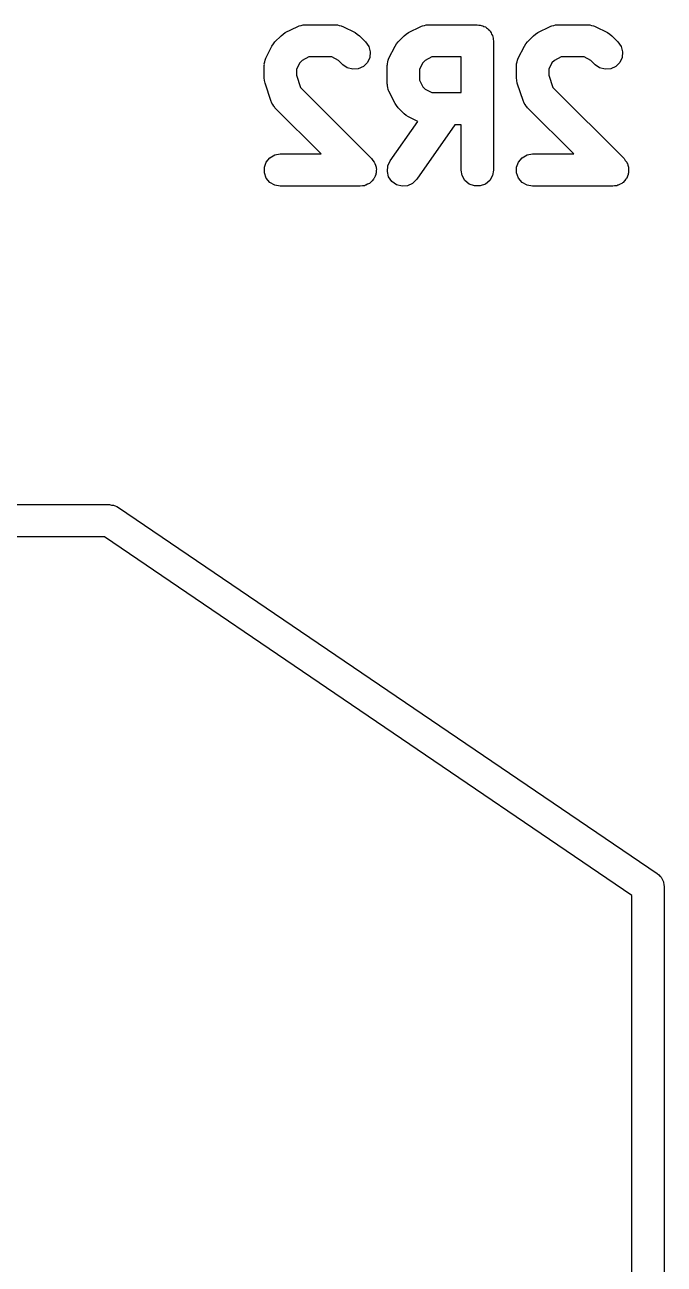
# Model space of a CAD drawing. Extents: x 100 to 214, y -112 to -50.
# Drawn here: x 117.31 to 120.28, y -105.65 to -99.9 of the extents above; entities that cross this region are included whole.
import ezdxf

# ---------------------------------------------------------------- set-up
doc = ezdxf.new("R2010")
doc.units = 0
doc.header["$MEASUREMENT"] = 0
doc.layers.add('BLACK', color=7, linetype='CONTINUOUS')

msp = doc.modelspace()

# ---------------------------------------------------------------- linework, layer by layer
at = {"layer": 'Black'}
for p, q in [((118.507, -99.9401), (118.516, -99.9329)), ((118.516, -99.9329), (118.574, -99.9043)), ((118.574, -99.9043), (118.578, -99.9031)), ((118.578, -99.9031), (118.581, -99.901)), ((118.581, -99.901), (118.59, -99.8994)), ((118.59, -99.8994), (118.599, -99.8969)), ((118.599, -99.8969), (118.603, -99.8972)), ((118.603, -99.8972), (118.607, -99.8964)), ((118.607, -99.8964), (118.75, -99.8964)), ((118.75, -99.8964), (118.754, -99.8972)), ((118.754, -99.8972), (118.759, -99.8969)), ((118.759, -99.8969), (118.767, -99.8994)), ((118.767, -99.8994), (118.776, -99.901)), ((118.776, -99.901), (118.779, -99.9031)), ((118.779, -99.9031), (118.784, -99.9043)), ((118.784, -99.9043), (118.841, -99.9329)), ((118.841, -99.9329), (118.85, -99.9401)), ((119.078, -99.9401), (119.088, -99.9329)), ((119.088, -99.9329), (119.145, -99.9043)), ((119.145, -99.9043), (119.149, -99.9031)), ((119.149, -99.9031), (119.153, -99.901)), ((119.153, -99.901), (119.162, -99.8994)), ((119.162, -99.8994), (119.17, -99.8969)), ((119.17, -99.8969), (119.174, -99.8972)), ((119.174, -99.8972), (119.179, -99.8964)), ((119.179, -99.8964), (119.407, -99.8964)), ((119.407, -99.8964), (119.414, -99.8976)), ((119.414, -99.8976), (119.42, -99.8976)), ((119.42, -99.8976), (119.426, -99.8998)), ((119.426, -99.8998), (119.433, -99.901)), ((119.433, -99.901), (119.438, -99.9042)), ((119.438, -99.9042), (119.445, -99.9065)), ((119.445, -99.9065), (119.45, -99.9107)), ((119.45, -99.9107), (119.455, -99.914)), ((119.455, -99.914), (119.46, -99.919)), ((119.46, -99.919), (119.465, -99.9232)), ((119.465, -99.9232), (119.468, -99.9289)), ((119.468, -99.9289), (119.472, -99.9339)), ((119.472, -99.9339), (119.474, -99.9401)), ((119.678, -99.9401), (119.688, -99.9329)), ((119.688, -99.9329), (119.745, -99.9043)), ((119.745, -99.9043), (119.749, -99.9031)), ((119.749, -99.9031), (119.753, -99.901)), ((119.753, -99.901), (119.762, -99.8994)), ((119.762, -99.8994), (119.77, -99.8969)), ((119.77, -99.8969), (119.774, -99.8972)), ((119.774, -99.8972), (119.779, -99.8964)), ((119.779, -99.8964), (119.921, -99.8964)), ((119.921, -99.8964), (119.926, -99.8972)), ((119.926, -99.8972), (119.93, -99.8969)), ((119.93, -99.8969), (119.938, -99.8994)), ((119.938, -99.8994), (119.947, -99.901)), ((119.947, -99.901), (119.951, -99.9031)), ((119.951, -99.9031), (119.955, -99.9043)), ((119.955, -99.9043), (120.012, -99.9329)), ((120.012, -99.9329), (120.022, -99.9401)), ((118.454, -99.995), (118.462, -99.9854)), ((118.462, -99.9854), (118.468, -99.9755)), ((118.468, -99.9755), (118.497, -99.947)), ((118.497, -99.947), (118.507, -99.9401)), ((118.85, -99.9401), (118.86, -99.947)), ((118.86, -99.947), (118.889, -99.9755)), ((118.889, -99.9755), (118.904, -99.9969)), ((119.026, -99.995), (119.033, -99.9854)), ((119.033, -99.9854), (119.04, -99.9755)), ((119.04, -99.9755), (119.068, -99.947)), ((119.068, -99.947), (119.078, -99.9401)), ((119.474, -99.9401), (119.478, -99.9458)), ((119.478, -99.9458), (119.479, -99.9522)), ((119.479, -99.9522), (119.481, -99.9584)), ((119.481, -99.9584), (119.481, -99.965)), ((119.481, -99.965), (119.482, -99.9714)), ((119.482, -99.9714), (119.482, -100.571)), ((119.626, -99.995), (119.633, -99.9854)), ((119.633, -99.9854), (119.64, -99.9755)), ((119.64, -99.9755), (119.668, -99.947)), ((119.668, -99.947), (119.678, -99.9401)), ((120.022, -99.9401), (120.032, -99.947)), ((120.032, -99.947), (120.06, -99.9755)), ((120.06, -99.9755), (120.075, -99.9969)), ((118.426, -100.052), (118.454, -99.995)), ((118.625, -100.046), (118.594, -100.062)), ((118.732, -100.046), (118.625, -100.046)), ((118.763, -100.062), (118.732, -100.046)), ((118.908, -100.048), (118.897, -100.072)), ((118.904, -99.9969), (118.91, -100.022)), ((118.91, -100.022), (118.908, -100.048)), ((118.997, -100.052), (119.026, -99.995)), ((119.196, -100.046), (119.166, -100.062)), ((119.332, -100.046), (119.196, -100.046)), ((119.332, -100.211), (119.332, -100.046)), ((119.597, -100.052), (119.626, -99.995)), ((119.796, -100.046), (119.766, -100.062)), ((119.904, -100.046), (119.796, -100.046)), ((119.934, -100.062), (119.904, -100.046)), ((120.08, -100.048), (120.069, -100.072)), ((120.075, -99.9969), (120.082, -100.022)), ((120.082, -100.022), (120.08, -100.048)), ((118.418, -100.077), (118.421, -100.069)), ((118.419, -100.081), (118.418, -100.077)), ((118.418, -100.086), (118.419, -100.081)), ((118.418, -100.143), (118.418, -100.086)), ((118.421, -100.069), (118.422, -100.06)), ((118.422, -100.06), (118.425, -100.056)), ((118.425, -100.056), (118.426, -100.052)), ((118.583, -100.073), (118.568, -100.103)), ((118.568, -100.103), (118.568, -100.131)), ((118.594, -100.062), (118.583, -100.073)), ((118.783, -100.082), (118.763, -100.062)), ((118.804, -100.097), (118.783, -100.082)), ((118.829, -100.103), (118.804, -100.097)), ((118.855, -100.101), (118.829, -100.103)), ((118.879, -100.09), (118.855, -100.101)), ((118.897, -100.072), (118.879, -100.09)), ((118.989, -100.086), (118.99, -100.081)), ((118.989, -100.171), (118.989, -100.086)), ((118.99, -100.077), (118.992, -100.069)), ((118.99, -100.081), (118.99, -100.077)), ((118.992, -100.069), (118.994, -100.06)), ((118.994, -100.06), (118.996, -100.056)), ((118.996, -100.056), (118.997, -100.052)), ((119.154, -100.073), (119.139, -100.103)), ((119.139, -100.103), (119.139, -100.154)), ((119.166, -100.062), (119.154, -100.073)), ((119.589, -100.086), (119.59, -100.081)), ((119.589, -100.143), (119.589, -100.086)), ((119.59, -100.077), (119.592, -100.069)), ((119.59, -100.081), (119.59, -100.077)), ((119.592, -100.069), (119.594, -100.06)), ((119.594, -100.06), (119.596, -100.056)), ((119.596, -100.056), (119.597, -100.052)), ((119.754, -100.073), (119.739, -100.103)), ((119.739, -100.103), (119.739, -100.131)), ((119.766, -100.062), (119.754, -100.073)), ((119.954, -100.082), (119.934, -100.062)), ((119.975, -100.097), (119.954, -100.082)), ((120.001, -100.103), (119.975, -100.097)), ((120.027, -100.101), (120.001, -100.103)), ((120.05, -100.09), (120.027, -100.101)), ((120.069, -100.072), (120.05, -100.09)), ((118.42, -100.155), (118.418, -100.143)), ((118.422, -100.167), (118.42, -100.155)), ((118.568, -100.131), (118.587, -100.188)), ((119.139, -100.154), (119.154, -100.184)), ((119.591, -100.155), (119.589, -100.143)), ((119.593, -100.167), (119.591, -100.155)), ((119.739, -100.131), (119.758, -100.188)), ((118.45, -100.252), (118.422, -100.167)), ((118.587, -100.188), (118.917, -100.518)), ((118.99, -100.176), (118.989, -100.171)), ((118.99, -100.18), (118.99, -100.176)), ((118.992, -100.188), (118.99, -100.18)), ((118.994, -100.197), (118.992, -100.188)), ((118.996, -100.201), (118.994, -100.197)), ((118.997, -100.205), (118.996, -100.201)), ((119.026, -100.262), (118.997, -100.205)), ((119.154, -100.184), (119.166, -100.196)), ((119.166, -100.196), (119.196, -100.211)), ((119.196, -100.211), (119.332, -100.211)), ((119.622, -100.252), (119.593, -100.167)), ((119.758, -100.188), (120.089, -100.518)), ((118.452, -100.256), (118.45, -100.252)), ((118.453, -100.26), (118.452, -100.256)), ((118.458, -100.267), (118.453, -100.26)), ((118.463, -100.275), (118.458, -100.267)), ((118.466, -100.278), (118.463, -100.275)), ((118.468, -100.282), (118.466, -100.278)), ((119.033, -100.272), (119.026, -100.262)), ((119.04, -100.282), (119.033, -100.272)), ((119.624, -100.256), (119.622, -100.252)), ((119.625, -100.26), (119.624, -100.256)), ((119.63, -100.267), (119.625, -100.26)), ((119.634, -100.275), (119.63, -100.267)), ((119.637, -100.278), (119.634, -100.275)), ((119.64, -100.282), (119.637, -100.278)), ((118.683, -100.496), (118.468, -100.282)), ((119.068, -100.31), (119.04, -100.282)), ((119.078, -100.317), (119.068, -100.31)), ((119.088, -100.324), (119.078, -100.317)), ((119.131, -100.346), (119.088, -100.324)), ((119.855, -100.496), (119.64, -100.282)), ((119.003, -100.528), (119.131, -100.346)), ((119.303, -100.361), (119.126, -100.614)), ((119.332, -100.361), (119.303, -100.361)), ((119.332, -100.571), (119.332, -100.361)), ((118.445, -100.514), (118.467, -100.501)), ((118.467, -100.501), (118.493, -100.496)), ((118.493, -100.496), (118.683, -100.496)), ((119.616, -100.514), (119.639, -100.501)), ((119.639, -100.501), (119.664, -100.496)), ((119.664, -100.496), (119.855, -100.496)), ((118.419, -100.558), (118.428, -100.534)), ((118.419, -100.584), (118.419, -100.558)), ((118.428, -100.534), (118.445, -100.514)), ((118.917, -100.518), (118.923, -100.526)), ((118.923, -100.526), (118.929, -100.534)), ((118.929, -100.534), (118.93, -100.537)), ((118.93, -100.537), (118.932, -100.54)), ((118.932, -100.54), (118.935, -100.549)), ((118.935, -100.549), (118.938, -100.558)), ((118.938, -100.558), (118.938, -100.562)), ((118.938, -100.562), (118.939, -100.565)), ((118.939, -100.565), (118.938, -100.575)), ((118.99, -100.578), (118.992, -100.552)), ((118.992, -100.552), (119.003, -100.528)), ((119.59, -100.558), (119.599, -100.534)), ((119.59, -100.584), (119.59, -100.558)), ((119.599, -100.534), (119.616, -100.514)), ((120.089, -100.518), (120.094, -100.526)), ((120.094, -100.526), (120.101, -100.534)), ((120.101, -100.534), (120.102, -100.537)), ((120.102, -100.537), (120.104, -100.54)), ((120.104, -100.54), (120.106, -100.549)), ((120.106, -100.549), (120.11, -100.558)), ((120.11, -100.558), (120.11, -100.562)), ((120.11, -100.562), (120.11, -100.565)), ((120.11, -100.565), (120.11, -100.575)), ((118.428, -100.609), (118.419, -100.584)), ((118.445, -100.629), (118.428, -100.609)), ((118.919, -100.621), (118.912, -100.629)), ((118.926, -100.614), (118.919, -100.621)), ((118.927, -100.611), (118.926, -100.614)), ((118.929, -100.609), (118.927, -100.611)), ((118.933, -100.6), (118.929, -100.609)), ((118.937, -100.591), (118.933, -100.6)), ((118.938, -100.584), (118.937, -100.588)), ((118.937, -100.588), (118.937, -100.591)), ((118.938, -100.575), (118.938, -100.584)), ((118.996, -100.603), (118.99, -100.578)), ((119.011, -100.624), (118.996, -100.603)), ((119.033, -100.639), (119.011, -100.624)), ((119.126, -100.614), (119.107, -100.633)), ((119.337, -100.597), (119.332, -100.571)), ((119.35, -100.62), (119.337, -100.597)), ((119.37, -100.636), (119.35, -100.62)), ((119.465, -100.62), (119.445, -100.636)), ((119.478, -100.597), (119.465, -100.62)), ((119.482, -100.571), (119.478, -100.597)), ((119.599, -100.609), (119.59, -100.584)), ((119.616, -100.629), (119.599, -100.609)), ((120.09, -100.621), (120.084, -100.629)), ((120.097, -100.614), (120.09, -100.621)), ((120.099, -100.611), (120.097, -100.614)), ((120.101, -100.609), (120.099, -100.611)), ((120.104, -100.6), (120.101, -100.609)), ((120.108, -100.591), (120.104, -100.6)), ((120.11, -100.584), (120.108, -100.588)), ((120.108, -100.588), (120.108, -100.591)), ((120.11, -100.575), (120.11, -100.584)), ((118.467, -100.642), (118.445, -100.629)), ((118.493, -100.646), (118.467, -100.642)), ((118.864, -100.646), (118.493, -100.646)), ((118.874, -100.645), (118.864, -100.646)), ((118.884, -100.644), (118.874, -100.645)), ((118.887, -100.642), (118.884, -100.644)), ((118.89, -100.642), (118.887, -100.642)), ((118.898, -100.637), (118.89, -100.642)), ((118.907, -100.633), (118.898, -100.637)), ((118.91, -100.631), (118.907, -100.633)), ((118.912, -100.629), (118.91, -100.631)), ((119.058, -100.646), (119.033, -100.639)), ((119.084, -100.644), (119.058, -100.646)), ((119.107, -100.633), (119.084, -100.644)), ((119.394, -100.645), (119.37, -100.636)), ((119.42, -100.645), (119.394, -100.645)), ((119.445, -100.636), (119.42, -100.645)), ((119.639, -100.642), (119.616, -100.629)), ((119.664, -100.646), (119.639, -100.642)), ((120.036, -100.646), (119.664, -100.646)), ((120.045, -100.645), (120.036, -100.646)), ((120.055, -100.644), (120.045, -100.645)), ((120.058, -100.642), (120.055, -100.644)), ((120.061, -100.642), (120.058, -100.642)), ((120.07, -100.637), (120.061, -100.642)), ((120.079, -100.633), (120.07, -100.637)), ((120.081, -100.631), (120.079, -100.633)), ((120.084, -100.629), (120.081, -100.631)), ((110.3, -102.125), (117.7, -102.125)), ((117.7, -102.125), (117.709, -102.127)), ((117.709, -102.127), (117.718, -102.127)), ((117.718, -102.127), (117.722, -102.129)), ((117.722, -102.129), (117.726, -102.13)), ((117.726, -102.13), (117.734, -102.134)), ((117.734, -102.134), (117.742, -102.138)), ((117.742, -102.138), (120.242, -103.838)), ((117.677, -102.275), (110.323, -102.275)), ((120.125, -103.94), (117.677, -102.275)), ((120.242, -103.838), (120.25, -103.845)), ((120.25, -103.845), (120.257, -103.852)), ((120.257, -103.852), (120.259, -103.854)), ((120.259, -103.854), (120.261, -103.856)), ((120.261, -103.856), (120.265, -103.865)), ((120.265, -103.865), (120.27, -103.874)), ((120.27, -103.874), (120.271, -103.877)), ((120.271, -103.877), (120.272, -103.88)), ((120.272, -103.88), (120.273, -103.89)), ((120.273, -103.89), (120.275, -103.9)), ((120.275, -103.9), (120.275, -111.6)), ((120.125, -111.525), (120.125, -103.94))]:
    msp.add_line(p, q, dxfattribs=at)

doc.saveas('drawing.dxf')
